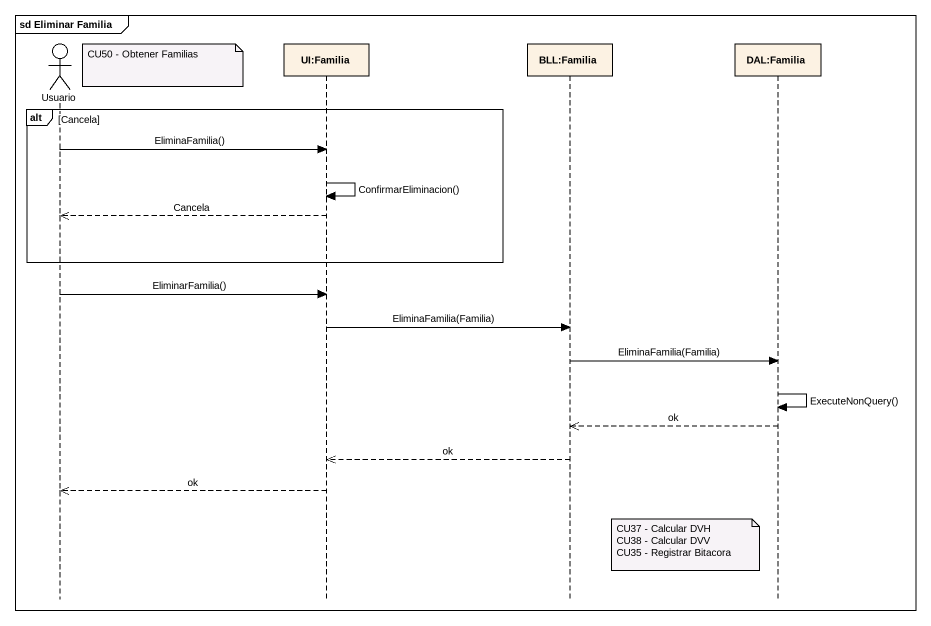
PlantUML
@startuml
mainframe sd Eliminar Familia
hide footbox
actor Usuario
participant "UI:Familia" as UI_Familia
participant "BLL:Familia" as BLL_Familia
participant "DAL:Familia" as DAL_Familia

note right of Usuario : CU50 - Obtener Familias
alt Cancela
  Usuario -> UI_Familia : EliminaFamilia()
  UI_Familia -> UI_Familia : ConfirmarEliminacion()
  UI_Familia -->> Usuario : Cancela
end
Usuario -> UI_Familia : EliminarFamilia()
UI_Familia -> BLL_Familia : EliminaFamilia(Familia)
BLL_Familia -> DAL_Familia : EliminaFamilia(Familia)
DAL_Familia -> DAL_Familia : ExecuteNonQuery()
DAL_Familia -->> BLL_Familia : ok
BLL_Familia -->> UI_Familia : ok
UI_Familia -->> Usuario : ok
note left of DAL_Familia
  CU37 - Calcular DVH
  CU38 - Calcular DVV
  CU35 - Registrar Bitacora
end note
@enduml
